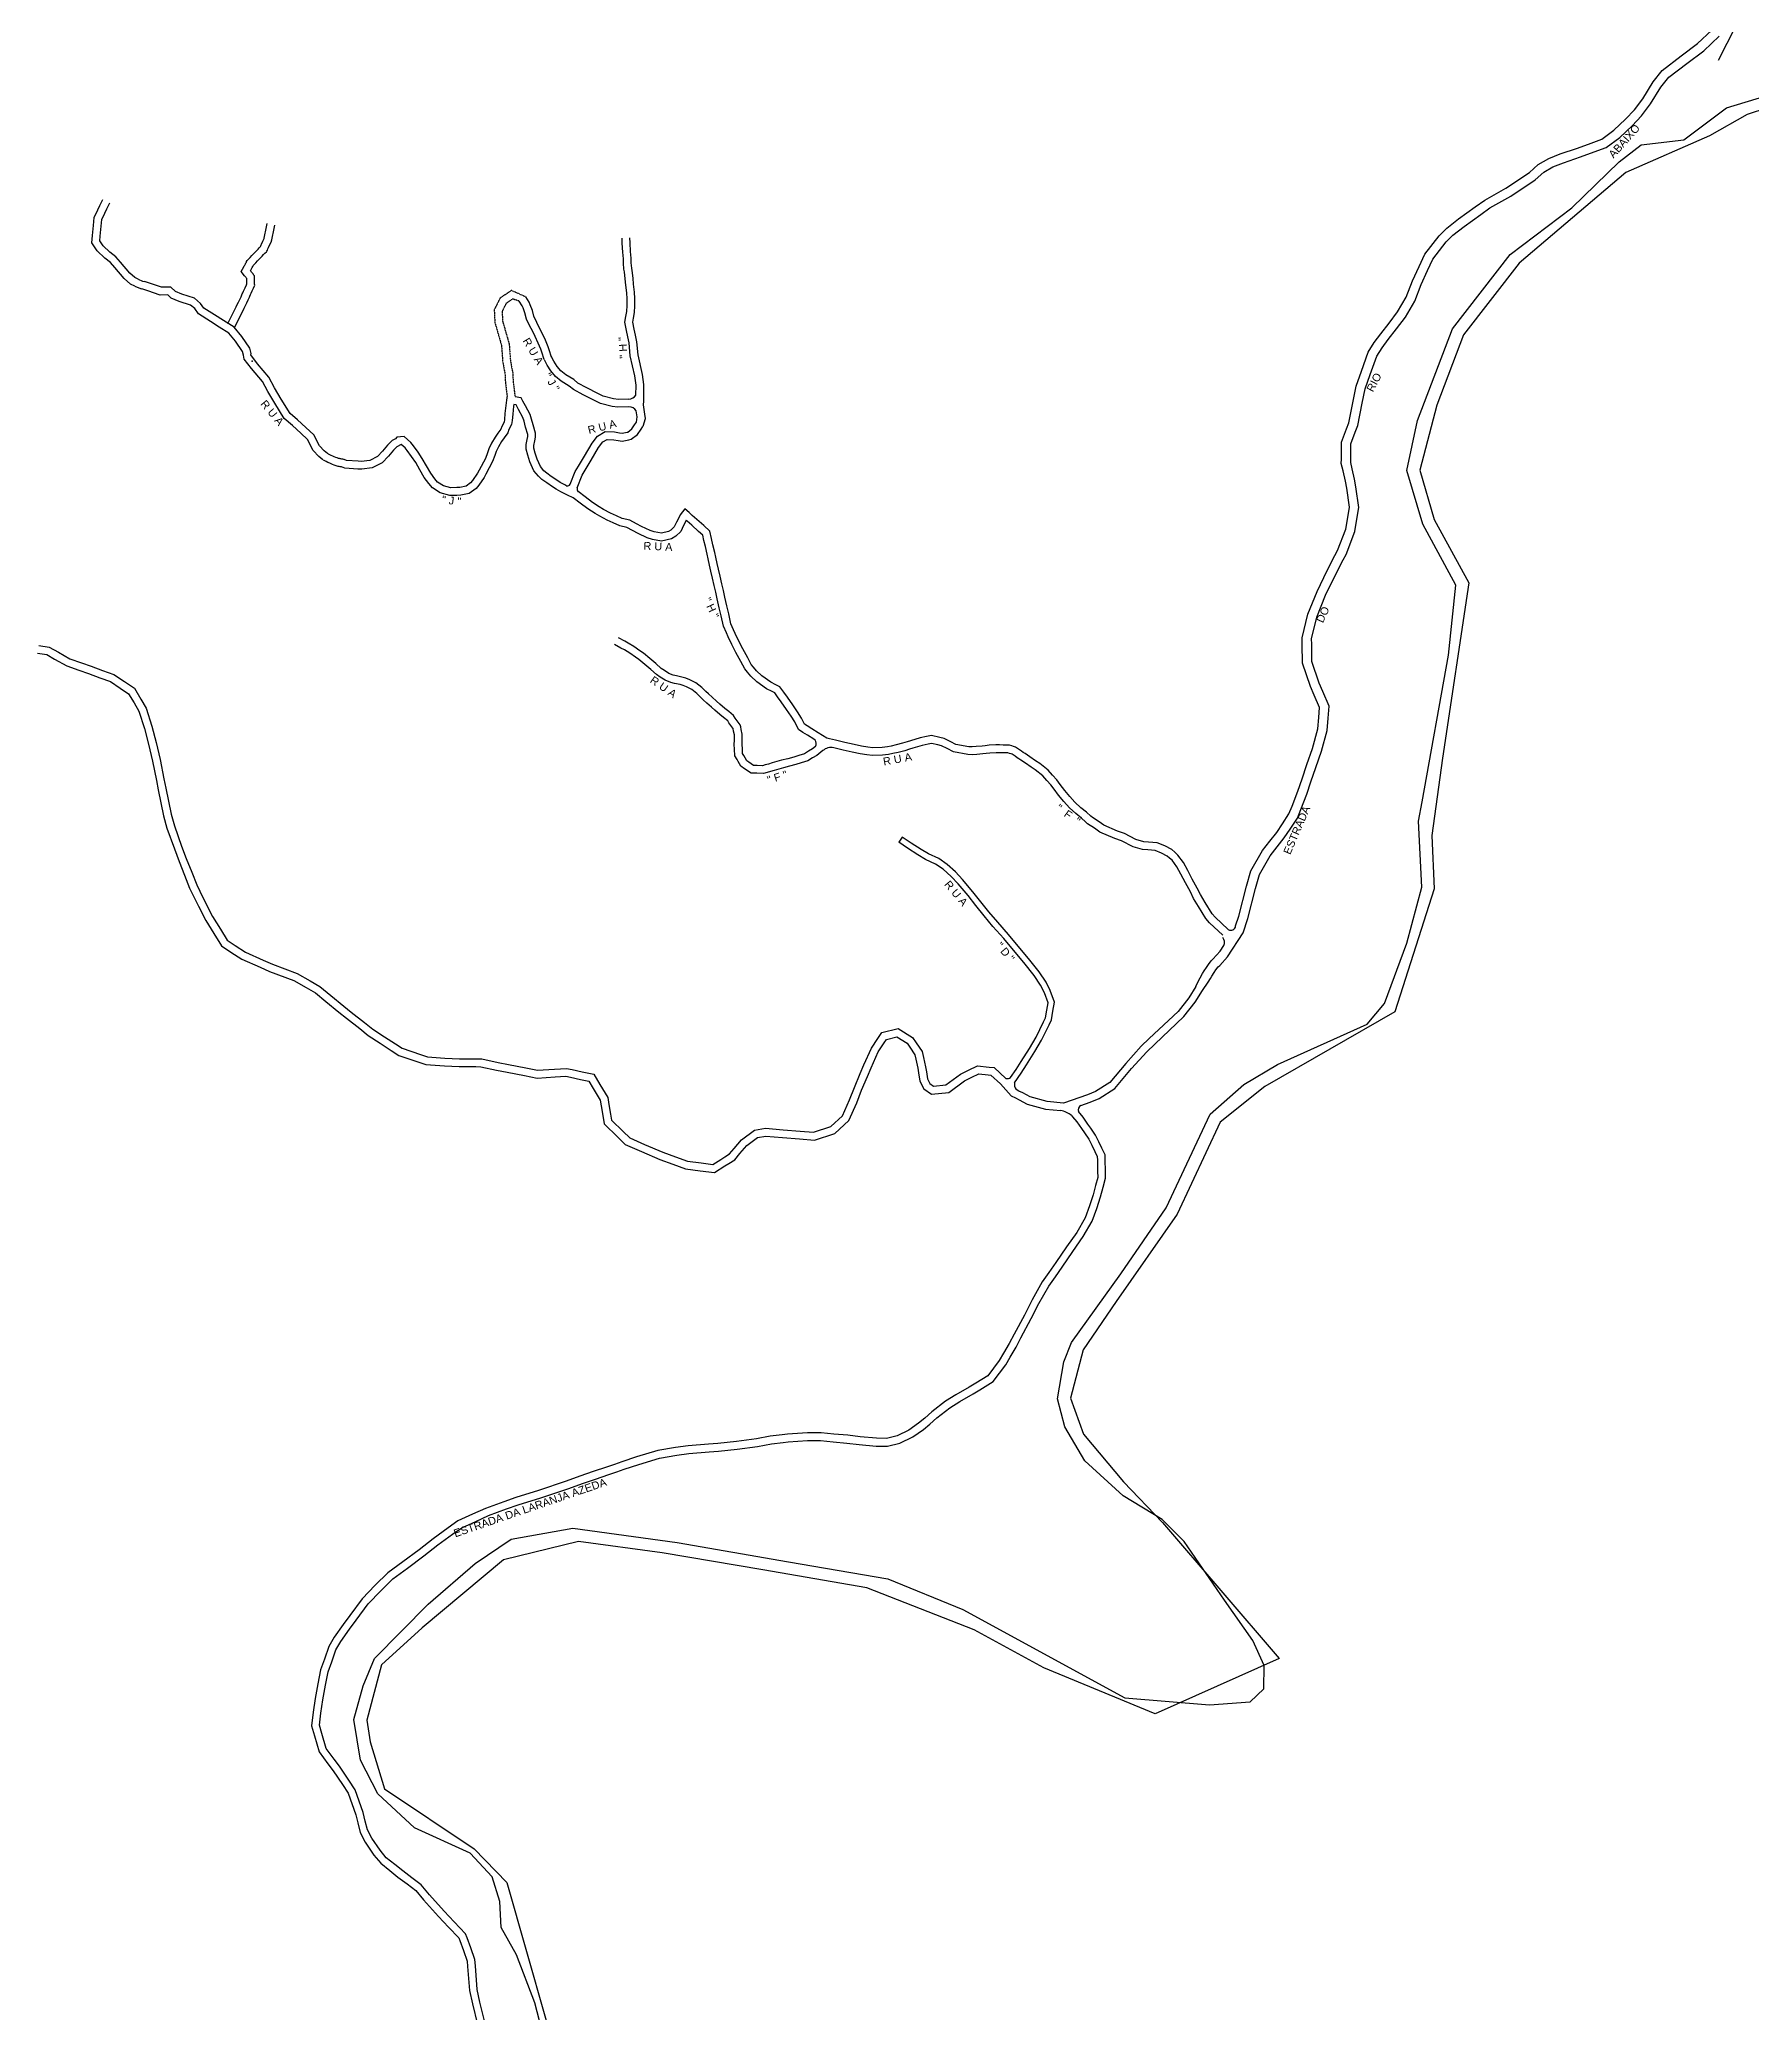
# Model space of a CAD drawing. Header units: millimetres. Extents: x 583 to 26013, y 350 to 21391.
# Drawn here: x 10056 to 12255, y 3850 to 6384 of the extents above; entities that cross this region are included whole.
import ezdxf

# ---------------------------------------------------------------- set-up
doc = ezdxf.new("R2010")
doc.units = ezdxf.units.MM
doc.linetypes.add('HIDDEN', pattern=[0.375, 0.25, -0.125])
for name, color, linetype in [('1141-_REAS_POLIGONAIS', 170, 'Continuous'), ('divisa municipio', 40, 'Continuous'), ('RIOS', 140, 'Continuous')]:
    doc.layers.add(name, color=color, linetype=linetype)
doc.styles.add('EU', font='arial.ttf', dxfattribs={"height": 10})

msp = doc.modelspace()

# ---------------------------------------------------------------- linework, layer by layer
at = {"color": 0, "linetype": 'Continuous'}
msp.add_line((11163.78654, 5359.66924, -656.51598), (11159.25124, 5353.07901, -656.51598), dxfattribs=at)
for points in [[(11595.89091, 5258.03806), (11605.83977, 5296.72412), (11611.43436, 5316.36396), (11626.24585, 5342.44929), (11635.78033, 5354.41327), (11644.66781, 5365.56539), (11651.99269, 5376.6182), (11660.42631, 5389.34403), (11664.3072, 5399.26608), (11671.94093, 5418.78278), (11677.23987, 5434.44271), (11683.53209, 5452.98474), (11690.50911, 5473.41279), (11697.67665, 5498.55217), (11698.77059, 5513.24869), (11699.7118, 5525.89336), (11692.71162, 5541.97361), (11687.92782, 5552.9626), (11677.77192, 5583.17992), (11677.55277, 5607.25766), (11677.47634, 5615.65456), (11684.62369, 5645.87206), (11696.46292, 5674.94483), (11709.3152, 5701.95615), (11719.4549, 5721.16385), (11722.81266, 5727.52449), (11733.4707, 5755.10989), (11737.09114, 5777.54608), (11738.0061, 5783.21619), (11734.57557, 5807.60856), (11732.85039, 5816.64075), (11729.81137, 5829.9854), (11727.62482, 5839.58682), (11727.69192, 5844.77604), (11727.87685, 5859.0774), (11727.97742, 5866.855), (11734.3191, 5883.7713), (11737.20374, 5891.46603), (11742.77359, 5919.39612), (11746.60596, 5938.61355), (11753.51234, 5957.88495), (11762.31305, 5982.44221), (11770.01287, 5994.85284), (11778.32001, 6005.99222), (11789.16742, 6019.66901), (11799.92905, 6034.0412), (11811.04647, 6053.09186), (11818.96166, 6073.80612), (11827.62288, 6092.4189), (11834.95267, 6108.17046), (11853.1757, 6131.78823), (11863.07133, 6141.74954), (11878.25639, 6153.57414), (11899.72585, 6168.89538), (11911.90578, 6177.76468), (11939.13939, 6193.06389), (11969.19795, 6213.24188), (11980.65071, 6223.3679), (11993.96066, 6231.02513), (12008.81893, 6236.87991), (12030.97782, 6244.54252), (12048.38321, 6250.7527), (12062.0739, 6255.94181), (12077.80295, 6267.46019), (12092.50555, 6281.4754), (12104.18355, 6293.70594), (12114.80456, 6307.87665), (12128.24462, 6329.69993), (12139.92273, 6343.96876), (12164.18697, 6362.83053), (12185.26918, 6378.60874), (12203.47487, 6395.97213)], [(11607.51275, 5255.04928), (11617.42307, 5293.58545), (11622.58067, 5311.69125), (11636.21654, 5335.70613), (11645.16478, 5346.9345), (11654.38006, 5358.49794), (11661.9955, 5369.98918), (11671.13584, 5383.78141), (11675.48275, 5394.8949), (11683.21825, 5414.67182), (11688.60676, 5430.59643), (11694.89183, 5449.11737), (11701.96469, 5469.82605), (11709.55262, 5496.43989), (11710.73748, 5512.35793), (11711.89898, 5527.96209), (11703.71427, 5546.76337), (11699.1374, 5557.27701), (11689.75407, 5585.19566), (11689.55228, 5607.36688), (11689.48909, 5614.30858), (11696.08772, 5642.20624), (11707.44683, 5670.09999), (11720.04385, 5696.57485), (11730.06699, 5715.56175), (11733.7529, 5722.544), (11745.11724, 5751.95745), (11748.93789, 5775.63442), (11750.14149, 5783.09323), (11746.41767, 5809.57103), (11744.59769, 5819.09947), (11741.5118, 5832.64997), (11739.64227, 5840.85929), (11739.69092, 5844.62088), (11739.87584, 5858.92224), (11739.94932, 5864.60467), (11745.55547, 5879.55894), (11748.7817, 5888.16486), (11754.54187, 5917.04927), (11758.2011, 5935.39854), (11764.80883, 5953.83657), (11773.18046, 5977.19656), (11779.93924, 5988.09042), (11787.83285, 5998.67527), (11798.67301, 6012.34291), (11809.94677, 6027.39907), (11821.90557, 6047.89149), (11830.02004, 6069.12728), (11838.50261, 6087.35615), (11845.26905, 6101.89709), (11862.21792, 6123.86349), (11871.0465, 6132.75067), (11885.4312, 6143.95202), (11906.74326, 6159.16094), (11918.39882, 6167.6484), (11945.43211, 6182.83508), (11976.54872, 6203.72333), (11987.6885, 6213.57261), (11999.18034, 6220.18389), (12012.98133, 6225.62205), (12034.95508, 6233.22064), (12052.52642, 6239.49003), (12067.84981, 6245.29798), (12085.52003, 6258.23788), (12100.98968, 6272.98427), (12113.35672, 6285.93645), (12124.7352, 6301.11779), (12138.04049, 6322.72224), (12148.35373, 6335.3234), (12171.46507, 6353.28898), (12193.03287, 6369.43061), (12212.77297, 6388.25742)], [(10177.93359, 6067.05947), (10172.50123, 6069.75275), (10164.30329, 6076.87549), (10152.15796, 6091.26714), (10146.66404, 6097.50403), (10139.46381, 6103.27097), (10129.55393, 6112.38569), (10122.84407, 6122.8542), (10123.67046, 6132.36739), (10124.7765, 6145.09974), (10125.65967, 6155.26657), (10130.51477, 6165.21043), (10133.17212, 6170.65303), (10136.96687, 6178.42514)], [(10182.27662, 6076.0645), (10178.09196, 6078.1425), (10171.44633, 6083.91652), (10159.73189, 6097.79759), (10153.5936, 6104.76598), (10145.98193, 6110.86247), (10137.27523, 6118.87055), (10133.10136, 6125.3825), (10133.63294, 6131.50197), (10134.73898, 6144.23432), (10135.4613, 6152.54938), (10139.50088, 6160.82295), (10142.15823, 6166.26555), (10145.95297, 6174.03767)], [(10821.64928, 5927.25751), (10821.727, 5940.03543), (10820.01636, 5951.92778), (10814.37895, 5977.45017), (10812.92738, 5994.17181), (10811.43407, 6001.86823), (10809.45753, 6009.98945), (10807.42143, 6021.06455), (10808.66606, 6028.01047), (10809.83502, 6034.53414), (10810.1645, 6042.13241), (10810.38288, 6051.07402), (10809.78883, 6058.60582), (10808.56035, 6068.59666), (10807.98908, 6076.35194), (10806.799, 6085.63716), (10806.25927, 6088.99615), (10805.66441, 6096.87017), (10805.65312, 6102.43882), (10804.88209, 6110.93167), (10804.06874, 6122.28211), (10803.82676, 6128.96824)], [(10830.77564, 5887.36968), (10833.943, 5897.20385), (10833.09745, 5902.69083), (10832.19206, 5908.63871), (10831.26526, 5914.85556), (10831.60228, 5919.49987), (10831.73135, 5940.72071), (10829.8614, 5953.72056), (10824.28485, 5978.96747), (10822.84445, 5995.56043), (10821.20613, 6004.00418), (10819.24122, 6012.07759), (10817.58481, 6021.08746), (10818.50928, 6026.24669), (10819.79657, 6033.43069), (10820.15921, 6041.79369), (10820.3925, 6051.34581), (10819.74071, 6059.60965), (10818.5154, 6069.57476), (10817.94224, 6077.35563), (10816.69762, 6087.06641), (10816.19923, 6090.16811), (10815.66365, 6097.2575), (10815.6522, 6102.90193), (10814.84972, 6111.74119), (10814.0558, 6122.82049), (10813.82022, 6129.32992)], [(10177.93359, 6067.05947), (10185.1222, 6063.95797), (10187.17557, 6063.79816)], [(10182.27662, 6076.0645), (10187.86684, 6073.66267), (10190.43891, 6073.25071)], [(10317.7707, 5978.31208), (10316.50203, 5983.31721), (10307.41671, 5996.35611), (10298.93507, 6006.74889), (10286.50098, 6014.57216), (10275.0002, 6021.8082), (10259.59053, 6031.50364), (10254.90342, 6038.24941), (10249.66178, 6042.93691), (10234.96004, 6047.37224), (10224.71916, 6051.67197), (10220.41818, 6055.78759), (10210.39806, 6055.78098), (10194.75252, 6061.18234), (10187.17557, 6063.79816)], [(10327.46415, 5980.76911), (10325.74797, 5987.53975), (10315.40428, 6002.38463), (10305.64685, 6014.34065), (10291.82638, 6023.0362), (10280.3256, 6030.27225), (10266.64029, 6038.88276), (10262.44526, 6044.92031), (10254.6741, 6051.86993), (10238.34904, 6056.79499), (10230.29617, 6060.17607), (10224.42914, 6065.79024), (10212.07245, 6065.78208), (10198.01585, 6070.63489), (10190.43891, 6073.25071)], [(10703.72794, 5972.85741), (10700.60602, 5982.30569), (10699.55872, 5986.13041), (10696.26255, 5993.85861), (10692.24806, 6002.32199), (10688.56493, 6009.78202), (10685.52452, 6015.94026), (10681.22174, 6024.92617), (10679.05954, 6033.07159), (10676.72623, 6039.43725), (10675.66374, 6041.74309), (10671.77087, 6047.96457)], [(10713.22303, 5975.9948), (10710.18247, 5985.19684), (10709.02396, 5989.4277), (10705.38285, 5997.96466), (10701.24951, 6006.67859), (10697.53163, 6014.20901), (10694.51785, 6020.3133), (10690.64628, 6028.39868), (10688.60687, 6036.08154), (10685.97685, 6043.25666), (10684.47915, 6046.507), (10680.24813, 6053.26891)], [(10425.57548, 5852.29105), (10421.0893, 5855.65235), (10415.1467, 5861.99447), (10407.98036, 5876.17831), (10397.82619, 5885.51374), (10386.98402, 5895.48169), (10377.5681, 5903.56779), (10366.17533, 5921.95282), (10357.50775, 5936.69276), (10350.15029, 5950.3641), (10335.6631, 5967.52395), (10326.89302, 5979.06903), (10327.46415, 5980.76911)], [(10419.57929, 5844.28819), (10414.39154, 5848.17515), (10406.86836, 5856.20411), (10399.87444, 5870.04668), (10391.05814, 5878.15212), (10380.34058, 5888.00551), (10369.88138, 5896.98754), (10357.614, 5916.78397), (10348.79168, 5931.78706), (10341.83778, 5944.70851), (10327.8559, 5961.26984), (10318.50432, 5973.58043), (10317.7707, 5978.31208)], [(10812.5622, 5912.1411), (10798.54715, 5911.64555), (10790.96676, 5912.67402), (10776.1285, 5916.45084), (10768.37286, 5920.33992), (10753.90478, 5927.68515), (10741.57517, 5934.27683), (10735.98186, 5938.89436), (10725.65281, 5944.97786), (10718.20868, 5951.2221), (10712.28886, 5958.2378), (10707.64279, 5965.84925), (10703.98811, 5972.49799)], [(10812.20883, 5922.13485), (10799.04629, 5921.66945), (10792.87856, 5922.50625), (10779.64378, 5925.87494), (10772.87758, 5929.26786), (10758.5261, 5936.55389), (10747.17101, 5942.62457), (10741.73827, 5947.10955), (10731.4432, 5953.17303), (10725.2956, 5958.32973), (10720.42541, 5964.10149), (10716.29668, 5970.86541), (10712.75145, 5977.31503)], [(10656.02778, 5926.7434), (10655.33079, 5920.92816), (10654.50923, 5914.07358), (10653.3913, 5903.7213), (10652.60912, 5895.78992), (10652.27118, 5892.36325), (10649.2899, 5887.06009), (10647.9677, 5883.27315), (10644.43217, 5878.38475), (10640.68331, 5873.20139), (10636.05295, 5865.607), (10632.72885, 5858.36154), (10630.98984, 5852.91393), (10628.45278, 5845.92185), (10620.175, 5830.66152), (10618.06219, 5826.80215), (10611.7705, 5817.56784), (10609.30225, 5814.37805), (10603.44758, 5810.166), (10595.47087, 5808.61797), (10591.49688, 5808.46965), (10583.94016, 5808.30806), (10574.37084, 5810.89061), (10566.93368, 5815.61654), (10563.52858, 5819.89877), (10558.17252, 5826.81187), (10552.77353, 5836.39579), (10547.26801, 5845.91665), (10541.71536, 5854.0295), (10535.8211, 5862.02149), (10532.665, 5866.18812), (10523.8459, 5874.13018), (10514.35965, 5873.0318), (10512.73223, 5871.16043), (10508.41795, 5868.77794), (10502.49268, 5863.0156)], [(11051.72744, 5484.07016), (11050.1242, 5485.19716), (11042.04975, 5490.33085), (11036.17702, 5494.06471), (11030.59618, 5497.61298), (11025.53609, 5507.61955), (11020.9809, 5514.99504), (11014.92988, 5523.52382), (11007.96884, 5533.33524), (11003.35939, 5539.83216), (10999.83459, 5544.80029), (10996.75219, 5546.38584), (10989.46777, 5550.13285), (10977.03304, 5559.11188), (10969.07109, 5566.36425), (10964.84591, 5571.32997), (10961.30505, 5575.49143), (10956.30244, 5584.98451), (10950.10771, 5596.73978), (10944.73683, 5606.9317), (10940.04313, 5616.73025), (10937.81904, 5621.7258), (10934.09373, 5630.28824), (10930.99169, 5643.93944), (10928.65367, 5654.22839), (10926.09756, 5665.4771), (10924.13532, 5674.11234), (10922.1963, 5682.64541), (10919.99276, 5692.34256), (10917.9609, 5701.28416), (10916.2352, 5708.87847), (10914.44465, 5716.75818), (10913.08075, 5722.76031), (10910.79837, 5732.80441), (10909.00306, 5740.70507), (10907.51411, 5747.25751), (10901.98015, 5752.22888), (10893.22667, 5760.09248), (10887.35053, 5765.37125), (10886.12742, 5766.47002), (10885.18806, 5764.55694), (10882.86683, 5759.82958), (10879.08658, 5752.13085), (10872.68823, 5745.86397), (10867.2324, 5742.51803), (10854.64886, 5739.55265), (10842.76023, 5741.7909), (10836.15004, 5743.88156), (10824.4366, 5749.44051), (10817.35192, 5753.32274), (10810.05445, 5757.32157), (10800.97811, 5759.44888), (10792.46165, 5763.18293), (10784.76048, 5766.55951), (10775.1649, 5771.62836), (10769.2559, 5775.05637), (10759.87361, 5781.2354), (10750.1794, 5788.57244), (10741.113, 5795.43432), (10733.84539, 5798.60612), (10725.34551, 5803.1319), (10719.37636, 5806.52807), (10714.56428, 5809.56384), (10707.08745, 5814.55533), (10700.67824, 5819.03887), (10696.31081, 5823.08637), (10690.34313, 5829.99251), (10685.22628, 5841.52384), (10682.77725, 5849.95345), (10680.49288, 5857.81627), (10680.43687, 5863.68216), (10682.11641, 5870.36735), (10682.71342, 5874.03014), (10682.60751, 5876.82289), (10679.99353, 5886.14031), (10677.87822, 5893.68026), (10676.56988, 5898.34379), (10670.98213, 5908.61481), (10667.6558, 5914.72906), (10667.21874, 5914.81824), (10664.7309, 5915.32589), (10664.44514, 5912.9417), (10663.33848, 5902.69374), (10662.56084, 5894.8085), (10662.01688, 5889.29272), (10658.43979, 5882.92972), (10656.92703, 5878.597), (10652.53501, 5872.52438), (10649.01668, 5867.65975), (10644.89701, 5860.90296), (10642.07082, 5854.74278), (10640.4568, 5849.68674), (10637.59861, 5841.80961), (10628.95587, 5825.87646), (10626.6002, 5821.57348), (10619.86433, 5811.68725), (10616.32177, 5807.10911), (10607.50658, 5800.76715), (10596.61674, 5798.65377), (10591.79028, 5798.47363), (10582.71966, 5798.27967), (10570.29388, 5801.63312), (10560.15232, 5808.07757), (10555.66221, 5813.7243), (10549.81917, 5821.26594), (10544.08852, 5831.43861), (10538.80127, 5840.582), (10533.56274, 5848.2359), (10527.81114, 5856.03445), (10525.26722, 5859.39289), (10520.26559, 5863.89711), (10514.42735, 5860.67303), (10509.46449, 5855.84665)], [(10732.9877, 5810.39199), (10730.16895, 5811.89284), (10724.51942, 5815.10717), (10720.00916, 5817.95252), (10712.73035, 5822.81181), (10706.97244, 5826.83974), (10703.51477, 5830.04412), (10698.88103, 5835.40656), (10694.64077, 5844.9624), (10692.38018, 5852.74336), (10690.4793, 5859.28622), (10690.44869, 5862.49226), (10691.9181, 5868.34107), (10692.74416, 5873.40911), (10692.55548, 5878.38453), (10689.6218, 5888.8415), (10687.50649, 5896.38145), (10685.89334, 5902.13145), (10679.76634, 5913.39369), (10676.43327, 5919.52031), (10674.21567, 5923.59657), (10671.13577, 5924.22503), (10669.21807, 5924.61634), (10666.35215, 5925.20114), (10666.35215, 5925.20114)], [(10822.24923, 5892.47055), (10823.32657, 5899.25436), (10822.09198, 5907.23299)], [(10737.18457, 5812.72044), (10743.67012, 5829.13602), (10748.05634, 5836.12083), (10755.60727, 5848.77055), (10765.20022, 5865.40414), (10772.10515, 5874.7082), (10782.12052, 5880.5593), (10794.31004, 5879.93001), (10800.44966, 5878.81178), (10803.83655, 5878.19491), (10810.20213, 5879.58983), (10811.12972, 5879.79309), (10816.36096, 5883.781), (10819.87699, 5888.96975), (10822.24923, 5892.47055)], [(10746.18002, 5808.274), (10752.63069, 5824.6013), (10756.58504, 5830.89838), (10764.23234, 5843.70955), (10773.57443, 5859.90816), (10778.91606, 5867.10576), (10784.58679, 5870.41866), (10793.15154, 5869.9765), (10798.65781, 5868.97362), (10804.01791, 5867.99737), (10812.34267, 5869.82161), (10815.43217, 5870.49862), (10823.72283, 5876.8188), (10828.15538, 5883.36008), (10830.52762, 5886.86088)], [(10510.08317, 5856.52138), (10503.64133, 5848.6338), (10495.66317, 5840.2252), (10483.0028, 5833.62559), (10469.3845, 5832.1647), (10464.41997, 5832.2183), (10447.56786, 5833.41172), (10443.39222, 5835.04026)], [(10502.33801, 5862.84692), (10496.13123, 5855.24717), (10489.55898, 5848.32032), (10480.05661, 5843.36692), (10468.90351, 5842.17048), (10464.82752, 5842.21448), (10449.78779, 5843.27955), (10447.02576, 5844.35677)], [(10444.46166, 5834.70481), (10443.06592, 5834.99781), (10441.72051, 5835.28024), (10440.45382, 5835.54614), (10440.12592, 5835.61498), (10439.11702, 5835.57499), (10436.59613, 5836.34728), (10434.22699, 5837.10538), (10432.02685, 5838.04763), (10430.01348, 5838.90988), (10428.34123, 5839.66075), (10425.88145, 5840.81775), (10423.96228, 5841.77219), (10422.04694, 5842.81991), (10421.37767, 5843.19722), (10420.44745, 5843.72165)], [(10446.5161, 5844.4915), (10445.12035, 5844.7845), (10443.77495, 5845.06693), (10442.50825, 5845.33283), (10441.60489, 5845.52247), (10440.96784, 5845.6562), (10440.52588, 5845.63868), (10440.42022, 5845.63449), (10439.58468, 5845.89047), (10437.72711, 5846.48487), (10435.96366, 5847.2401), (10434.03027, 5848.0681), (10432.51782, 5848.74721), (10430.23659, 5849.82023), (10428.59004, 5850.63909), (10426.90218, 5851.56238), (10426.28866, 5851.90826), (10425.35845, 5852.43268)], [(11070.17425, 5485.69808), (11066.75685, 5486.47224), (11055.48954, 5493.63594), (11047.41509, 5498.76964), (11041.54236, 5502.5035), (11038.28019, 5504.57756), (11034.2679, 5512.51207), (11029.32136, 5520.52122), (11023.0857, 5529.31024), (11016.12466, 5539.12166), (11011.51521, 5545.61857), (11006.57854, 5552.5767), (11001.32639, 5555.27835), (10994.71154, 5558.68094), (10983.3474, 5566.8869), (10976.27515, 5573.32887), (10972.46203, 5577.8103), (10969.63692, 5581.13057), (10965.14922, 5589.64654), (10958.95449, 5601.4018), (10953.67283, 5611.42442), (10949.12198, 5620.92475), (10946.97182, 5625.75426), (10943.63742, 5633.4182), (10940.74309, 5646.15531), (10938.40507, 5656.44426), (10935.84896, 5667.69297), (10933.88672, 5676.32821), (10931.9477, 5684.86128), (10929.74416, 5694.55843), (10927.71231, 5703.50003), (10925.98661, 5711.09434), (10924.19606, 5718.97405), (10922.83216, 5724.97618), (10920.54978, 5735.02028), (10918.75446, 5742.92094), (10916.56125, 5752.57262), (10908.66297, 5759.66796), (10899.90949, 5767.53156), (10894.03335, 5772.81033), (10890.06239, 5776.37761), (10884.49181, 5781.38187), (10878.34821, 5773.31546), (10876.21178, 5768.96448), (10873.89055, 5764.23713), (10870.86539, 5758.07619), (10866.49767, 5753.79821), (10863.37443, 5751.8828), (10854.41713, 5749.77196), (10845.20191, 5751.50689), (10839.81869, 5753.20949), (10828.98696, 5758.35), (10822.15746, 5762.09239), (10813.6641, 5766.74653), (10804.15334, 5768.97567), (10796.47714, 5772.3413), (10789.1094, 5775.57169), (10780.01125, 5780.37778), (10774.51924, 5783.56388), (10765.64733, 5789.40678), (10756.21429, 5796.54615), (10747.23194, 5803.34442), (10747.23194, 5803.34442)], [(10054.65559, 5605.73097), (10068.16114, 5603.4754), (10079.85465, 5596.92982), (10094.70953, 5588.61462), (10109.39531, 5583.38817), (10121.84524, 5578.95742), (10136.61087, 5573.64083), (10151.23475, 5568.37528), (10164.62783, 5559.38514), (10177.42307, 5550.7963), (10185.58871, 5536.95879), (10192.4777, 5525.28471), (10200.02982, 5502.09989), (10205.46836, 5481.16956), (10210.3558, 5459.26415), (10215.45039, 5434.33888), (10217.87335, 5422.48453), (10224.68796, 5389.156), (10228.75953, 5374.16691), (10238.15839, 5348.01398), (10244.15752, 5332.04455), (10251.07576, 5314.40166), (10257.45984, 5298.28097), (10261.50762, 5289.99205), (10268.665, 5275.33539), (10277.86789, 5257.43879), (10287.88617, 5241.2052), (10296.56921, 5227.13522), (10306.90418, 5220.38981), (10320.19835, 5211.71299), (10342.84665, 5201.68483), (10354.77439, 5196.40349), (10386.4974, 5184.37519), (10403.13091, 5175.00462), (10415.62842, 5167.96408), (10429.63799, 5156.38682), (10446.49979, 5142.45252), (10456.01406, 5134.96308), (10473.09108, 5121.5204), (10483.72237, 5113.15167), (10498.66474, 5103.32121), (10512.65625, 5094.11632), (10521.35775, 5088.39168), (10544.84945, 5080.4434), (10553.88061, 5077.38776), (10576.27467, 5075.88082), (10594.95543, 5075.03111), (10616.16, 5074.79954), (10623.50165, 5074.71936), (10644.61956, 5070.25134), (10658.05439, 5067.40887), (10680.34431, 5063.08799), (10695.36876, 5060.17552), (10717.1424, 5061.58868), (10732.32333, 5062.57395), (10739.79998, 5060.97534), (10752.62426, 5058.23335), (10767.69436, 5055.01117), (10775.38361, 5042.03444), (10785.37303, 5025.17583), (10786.88458, 5016.03079), (10788.93432, 5003.62964), (10790.16756, 4996.16837), (10805.29863, 4981.41488), (10813.60062, 4973.32006), (10832.77091, 4964.87474), (10856.07023, 4955.00037), (10872.53108, 4948.99058), (10887.85731, 4943.39505), (10905.32967, 4941.14433), (10920.34352, 4939.21031), (10930.55153, 4945.7321), (10935.66237, 4948.99736), (10941.90808, 4952.98767), (10947.68125, 4959.72481), (10957.24767, 4970.88857), (10973.85005, 4983.37415), (10988.166, 4985.65881), (11010.772, 4983.79803), (11032.59122, 4981.96386), (11049.82472, 4980.51518), (11071.86457, 4987.86123), (11086.88374, 5001.63932), (11096.06992, 5022.07824), (11102.25868, 5038.21325), (11109.66007, 5056.10232), (11114.51744, 5067.20543), (11124.16888, 5088.61593), (11132.26382, 5100.93248), (11137.26218, 5108.53755), (11158.37822, 5113.68111), (11177.01401, 5102.34868), (11181.64496, 5095.45841), (11189.21874, 5084.18957), (11190.98042, 5076.50893), (11193.69013, 5064.69504), (11194.62807, 5058.15022), (11195.90659, 5049.22889), (11199.17876, 5043.14186), (11203.88105, 5039.65805), (11219.85578, 5041.42151), (11238.39648, 5055.17778), (11248.7444, 5060.18668), (11260.28082, 5065.77087), (11275.16707, 5064.33539), (11281.7842, 5063.6973), (11296.86638, 5049.71739), (11296.86638, 5049.71739)], [(11061.74904, 5470.672), (11054.08499, 5464.52472), (11048.50989, 5461.19694), (11042.41778, 5457.56056), (11033.81167, 5454.80897), (11027.07244, 5452.65428), (11019.03869, 5450.60616), (11011.2348, 5448.55411), (10999.36, 5445.16752), (10994.41646, 5443.78163), (10990.2029, 5442.60039), (10985.45116, 5441.26827), (10976.94454, 5441.58912), (10973.63757, 5441.71384), (10969.51688, 5441.86926), (10961.23531, 5447.43308), (10956.57226, 5450.56587), (10953.14152, 5456.60824), (10951.62879, 5459.27252), (10948.86297, 5464.14381), (10948.34757, 5472.41781), (10947.96909, 5478.49387), (10948.0728, 5484.22832), (10948.16007, 5489.05395), (10948.19096, 5490.76217), (10947.13523, 5495.6702), (10946.39131, 5499.12866), (10946.28062, 5499.64324), (10941.14685, 5506.49312), (10939.48344, 5508.71258), (10934.30293, 5513.07097), (10929.53461, 5517.08259), (10922.8709, 5522.82851), (10918.59252, 5526.51763), (10912.81167, 5531.79582), (10908.15381, 5536.04866), (10904.69615, 5539.26369), (10899.64896, 5544.07861), (10893.31919, 5549.24161), (10886.58812, 5552.43227), (10882.40169, 5554.41672), (10878.24119, 5555.3801), (10871.30357, 5556.98653), (10866.47748, 5558.10403), (10859.12272, 5560.97806), (10852.75219, 5565.17668), (10847.893, 5568.37922), (10840.6475, 5574.84877), (10833.07761, 5581.42344), (10825.37098, 5587.77116), (10820.99869, 5590.77411), (10813.71979, 5595.77335), (10806.78655, 5599.89758), (10802.27836, 5602.42403), (10794.24725, 5606.92478)], [(11052.32139, 5475.92948), (11048.36672, 5472.75747), (11043.38452, 5469.78359), (11038.27853, 5466.73582), (11030.7663, 5464.33398), (11024.3121, 5462.27041), (11016.53193, 5460.28694), (11008.5917, 5458.19905), (10996.63902, 5454.79024), (10991.7171, 5453.41041), (10987.50354, 5452.22917), (10984.26139, 5451.32026), (10977.32144, 5451.58201), (10974.01447, 5451.70674), (10972.73415, 5451.75503), (10966.81196, 5455.73375), (10964.10487, 5457.55245), (10961.83758, 5461.54569), (10960.32485, 5464.20998), (10958.69996, 5467.07181), (10958.32823, 5473.03952), (10957.97472, 5478.71467), (10958.07116, 5484.0475), (10958.15843, 5488.87313), (10958.21021, 5491.73604), (10956.91162, 5497.77312), (10956.16769, 5501.23158), (10955.59636, 5503.88768), (10949.1489, 5512.4904), (10946.79818, 5515.62692), (10940.74071, 5520.7231), (10936.01887, 5524.69561), (10929.40117, 5530.40185), (10925.23035, 5533.99823), (10919.55438, 5539.18066), (10914.93003, 5543.4029), (10911.55247, 5546.54346), (10906.27059, 5551.58226), (10898.69932, 5557.75791), (10890.87146, 5561.46848), (10885.7094, 5563.91539), (10880.49704, 5565.12234), (10873.55941, 5566.72877), (10869.44079, 5567.68245), (10863.74494, 5569.90823), (10858.25519, 5573.52635), (10854.00728, 5576.32601), (10847.25665, 5582.35369), (10839.53624, 5589.05909), (10831.392, 5595.76726), (10826.66013, 5599.01717), (10819.11242, 5604.20103), (10811.78796, 5608.55799), (10807.16714, 5611.14755), (10799.13603, 5615.6483)], [(10053.0083, 5595.86759), (10064.79623, 5593.89888), (10074.9702, 5588.20387), (10090.56154, 5579.47643), (10106.04245, 5573.967), (10118.47493, 5569.54246), (10133.22313, 5564.23215), (10146.68599, 5559.38465), (10159.0545, 5551.08225), (10169.96465, 5543.75878), (10176.97643, 5531.8766), (10183.30869, 5521.14595), (10190.42754, 5499.29127), (10195.74613, 5478.8226), (10200.57628, 5457.17391), (10205.65295, 5432.33633), (10208.07591, 5420.48199), (10214.95433, 5386.84137), (10219.21383, 5371.16043), (10228.77192, 5344.56444), (10234.8215, 5328.46072), (10241.77208, 5310.73536), (10248.30457, 5294.23992), (10252.52182, 5285.60396), (10259.72459, 5270.85433), (10269.15314, 5252.51891), (10279.37623, 5235.95344), (10289.23262, 5219.98218), (10301.43853, 5212.01564), (10315.41008, 5202.89671), (10338.79799, 5192.54106), (10350.97457, 5187.14955), (10382.24652, 5175.29228), (10398.22264, 5166.29205), (10409.9445, 5159.68847), (10423.26782, 5148.67832), (10440.22116, 5134.66838), (10449.82873, 5127.10549), (10466.90575, 5113.66281), (10477.87107, 5105.03114), (10493.16859, 5094.96703), (10507.1601, 5085.76214), (10516.93533, 5079.3311), (10541.64449, 5070.9709), (10551.90954, 5067.49778), (10575.71171, 5065.89608), (10594.67355, 5065.0336), (10616.0508, 5064.80014), (10622.40138, 5064.73078), (10642.54963, 5060.46792), (10656.06775, 5057.60782), (10678.44125, 5053.27075), (10694.73064, 5050.11307), (10717.79005, 5051.60967), (10731.58786, 5052.50518), (10737.70911, 5051.19637), (10750.53339, 5048.45438), (10761.32276, 5046.14747), (10766.7805, 5036.93674), (10775.81301, 5021.69307), (10777.01844, 5014.40005), (10779.06818, 5001.99891), (10780.83662, 4991.29967), (10798.31746, 4974.25504), (10807.9142, 4964.89778), (10828.8039, 4955.69499), (10852.40205, 4945.69397), (10869.10155, 4939.59706), (10885.47452, 4933.61936), (10904.05206, 4931.22628), (10922.66739, 4928.82833), (10935.93543, 4937.30514), (10941.04627, 4940.5704), (10948.53877, 4945.35727), (10955.27466, 4953.21788), (10964.13066, 4963.5526), (10977.87687, 4973.89025), (10988.5493, 4975.59344), (11009.94299, 4973.83245), (11031.75356, 4971.99901), (11051.03605, 4970.37809), (11077.05167, 4979.04928), (11095.16088, 4995.66208), (11105.30613, 5018.23488), (11111.5488, 5034.51048), (11118.862, 5052.18637), (11123.65682, 5063.14652), (11132.96021, 5083.7849), (11140.6205, 5095.44013), (11143.45561, 5099.75378), (11156.72105, 5102.98505), (11169.94037, 5094.94637), (11173.34533, 5089.88023), (11179.88592, 5080.14864), (11181.23352, 5074.27332), (11183.85026, 5062.86478), (11184.7292, 5056.73162), (11186.2592, 5046.05547), (11191.42935, 5036.43774), (11201.07968, 5029.28806), (11223.64184, 5031.77871), (11243.59982, 5046.58653), (11253.10131, 5051.18571), (11262.11299, 5055.54781), (11274.20722, 5054.38156), (11277.46292, 5054.06762), (11289.7523, 5042.67639), (11303.59481, 5027.42962), (11308.93793, 5024.66501), (11313.86506, 5022.11564), (11324.14681, 5016.79572), (11347.88833, 5010.33259), (11367.23824, 5008.37937), (11367.23824, 5008.37937)], [(11582.36932, 5240.77662), (11565.65028, 5256.64723), (11561.90078, 5260.9612), (11552.8315, 5275.62101), (11546.54922, 5285.77585), (11542.61706, 5293.82332), (11536.19366, 5305.53285), (11530.3201, 5316.83633), (11524.9033, 5326.94066), (11517.83392, 5336.61613), (11513.69121, 5340.26213), (11509.81283, 5343.67549), (11500.86739, 5348.2164), (11491.08766, 5352.36888), (11479.87775, 5353.12052), (11474.1234, 5353.50636), (11463.85927, 5356.56346), (11449.1875, 5364.19811), (11440.09804, 5367.0948), (11422.47575, 5374.87402), (11416.41215, 5379.22707), (11407.90966, 5384.69816), (11405.83588, 5386.69656), (11400.20352, 5391.58472), (11393.14861, 5397.40118), (11385.50287, 5404.39171), (11378.90719, 5411.75823), (11372.44608, 5419.65576), (11366.72596, 5427.25911), (11362.12387, 5433.13775), (11356.85811, 5438.9387), (11350.94092, 5445.45729), (11340.26562, 5454.10106), (11334.98872, 5457.67243), (11327.52347, 5462.72485), (11321.4474, 5466.83709), (11319.10648, 5468.42141), (11317.02307, 5469.83145), (11314.21526, 5471.73176), (11311.67773, 5473.44914), (11309.2066, 5475.12159), (11306.55384, 5475.98821), (11304.63467, 5476.61519), (11301.61038, 5477.60319), (11300.03155, 5477.81734), (11293.21154, 5477.87116), (11288.73379, 5477.9065), (11283.94757, 5477.94427), (11275.41779, 5477.53313), (11270.21981, 5476.95257), (11266.12662, 5476.49541), (11258.43303, 5475.82975), (11253.59364, 5475.41104), (11249.17216, 5475.71789), (11232.62386, 5478.63486), (11225.89528, 5482.09989), (11217.67481, 5486.33319), (11211.86622, 5487.70222), (11201.40409, 5490.16803), (11194.78914, 5488.7925), (11186.79647, 5487.13048), (11174.13417, 5483.32914), (11169.98918, 5482.02241), (11164.03659, 5480.14582), (11155.97149, 5477.99621), (11149.60162, 5476.60397), (11144.61831, 5475.51478), (11137.70342, 5474.86499), (11126.10757, 5474.43866), (11119.60661, 5475.28184), (11111.53162, 5476.32917), (11101.71427, 5478.55315), (11090.06733, 5481.19159), (11077.84113, 5483.96126), (11070.17425, 5485.69808)], [(11575.48467, 5233.52392), (11558.41753, 5249.72497), (11553.82235, 5255.01195), (11544.32734, 5270.35992), (11537.78305, 5280.93826), (11533.73597, 5289.22092), (11527.37203, 5300.82205), (11521.47625, 5312.16831), (11516.41854, 5321.6028), (11510.40541, 5329.83264), (11507.08451, 5332.75537), (11504.15696, 5335.3319), (11496.64512, 5339.14508), (11488.73374, 5342.50426), (11479.20874, 5343.14293), (11472.33965, 5343.60351), (11460.08995, 5347.252), (11445.33306, 5354.93094), (11436.55044, 5357.72985), (11417.48743, 5366.14506), (11410.78701, 5370.95528), (11401.67542, 5376.81831), (11399.08456, 5379.31499), (11393.74457, 5383.94941), (11386.58976, 5389.84822), (11378.38619, 5397.34879), (11371.30845, 5405.2537), (11364.57736, 5413.48124), (11358.7926, 5421.1705), (11354.47446, 5426.68644), (11349.45374, 5432.21744), (11344.05204, 5438.16814), (11334.30583, 5446.05963), (11329.38379, 5449.39083), (11321.91855, 5454.44326), (11315.84248, 5458.5555), (11313.50156, 5460.13982), (11311.41814, 5461.54986), (11308.61034, 5463.45016), (11306.0728, 5465.16755), (11304.76544, 5466.05236), (11303.44846, 5466.48261), (11301.52929, 5467.10958), (11299.36734, 5467.81586), (11299.31718, 5467.82267), (11293.13262, 5467.87147), (11288.65487, 5467.90681), (11284.149, 5467.94237), (11276.2143, 5467.55991), (11271.3298, 5467.01437), (11267.11276, 5466.54337), (11259.29502, 5465.86697), (11253.67899, 5465.38107), (11247.95466, 5465.77833), (11229.3941, 5469.05), (11221.31698, 5473.20949), (11214.18695, 5476.88125), (11209.57218, 5477.96891), (11201.26866, 5479.92596), (11196.82502, 5479.00193), (11189.25668, 5477.42815), (11177.07531, 5473.77119), (11172.99587, 5472.48512), (11166.82905, 5470.541), (11158.32804, 5468.2752), (11151.73688, 5466.8346), (11146.1594, 5465.61555), (11138.35545, 5464.88221), (11125.64499, 5464.41489), (11118.32038, 5465.3649), (11109.77997, 5466.4726), (11099.5049, 5468.80027), (11087.85796, 5471.43871), (11075.63176, 5474.20838), (11075.63176, 5474.20838)], [(11571.50641, 5194.89914), (11581.38861, 5205.78175), (11601.66145, 5236.70412), (11607.51275, 5255.04928)], [(11591.90292, 5245.58082), (11595.89091, 5258.03806)], [(11562.62263, 5202.96626), (11571.87045, 5213.15027), (11576.75538, 5220.6013)], [(11540.65837, 5167.70377), (11543.10373, 5172.54364), (11546.14891, 5178.92303), (11549.26462, 5184.4624), (11551.40672, 5187.72345), (11554.40683, 5192.2907), (11556.84919, 5196.00886), (11560.4707, 5200.59649), (11562.62263, 5202.96626)], [(11549.20761, 5162.53029), (11556.80512, 5173.39068), (11556.80512, 5173.39068), (11559.52114, 5178.21945), (11561.43642, 5181.1352), (11564.43653, 5185.70244), (11566.59194, 5188.98376), (11569.63294, 5192.83602), (11571.50641, 5194.89914)], [(11540.75242, 5167.86974), (11531.59346, 5153.36623), (11517.89513, 5135.81086), (11481.01822, 5100.96027), (11470.57597, 5090.97145), (11450.7652, 5068.90979), (11430.20308, 5044.33391), (11411.86297, 5032.73023), (11401.75691, 5028.68679), (11370.942, 5018.05632), (11349.71628, 5020.19889), (11327.79864, 5026.1655), (11318.46051, 5030.99719), (11313.53338, 5033.54656), (11309.78878, 5035.48407), (11309.78878, 5035.48407)], [(11393.15394, 5015.14063), (11405.2469, 5019.31243), (11416.43203, 5023.78761), (11436.87007, 5036.71864), (11458.32252, 5062.35865), (11477.76275, 5084.00766), (11487.90879, 5093.71313), (11525.3136, 5129.06261), (11539.7832, 5147.60643), (11549.20761, 5162.53029)]]:
    msp.add_lwpolyline(points, dxfattribs=at)
for points, elevation in [([(10297.67137, 6019.35866), (10306.43212, 6037.1445), (10308.06728, 6040.46416), (10309.50586, 6043.38472), (10311.13831, 6046.69889), (10312.71207, 6049.89389), (10314.41729, 6053.64425), (10316.04791, 6057.23052), (10316.60713, 6058.46043), (10317.53559, 6060.50243), (10318.36878, 6062.33488), (10319.65891, 6065.17232), (10321.29074, 6068.81145), (10321.91161, 6070.22899), (10321.89874, 6070.93569), (10321.88333, 6071.78164), (10321.87094, 6072.46179), (10321.84142, 6074.08271), (10321.80117, 6076.29244), (10321.79034, 6076.88715), (10321.25648, 6077.56365), (10320.96575, 6077.93205), (10320.41234, 6078.63332), (10320.09077, 6079.04081), (10319.53684, 6079.74274), (10319.01628, 6080.40238), (10314.76437, 6085.79029), (10318.10401, 6092.16952), (10318.62802, 6093.17048), (10319.15323, 6094.1737), (10320.01194, 6095.81398), (10320.60161, 6096.94035), (10321.22576, 6098.13257), (10321.50598, 6098.66783), (10322.23182, 6100.0543), (10326.0498, 6104.04423), (10328.35178, 6106.44988), (10331.47403, 6109.71274), (10334.14327, 6112.50219), (10336.24411, 6114.69764), (10337.80257, 6116.32629), (10339.31104, 6117.9027), (10339.83769, 6119.05691), (10340.28107, 6120.02864), (10340.6669, 6120.87425), (10342.48308, 6124.85466), (10344.08518, 6128.36588), (10344.16461, 6128.74978), (10347.1706, 6143.27703), (10348.04891, 6147.52168)], -753.08962), ([(10306.08345, 6013.80568), (10315.4029, 6032.72577), (10317.03806, 6036.04544), (10318.47664, 6038.966), (10320.10909, 6042.28017), (10321.75122, 6045.61397), (10323.52049, 6049.50518), (10325.1511, 6053.09145), (10325.71032, 6054.32137), (10326.63878, 6056.36336), (10327.47197, 6058.19582), (10328.77288, 6061.05696), (10330.43317, 6064.75957), (10331.94982, 6068.22226), (10331.92531, 6069.56811), (10331.9106, 6070.37581), (10331.89708, 6071.1178), (10331.88167, 6071.96375), (10331.86929, 6072.6439), (10331.83976, 6074.26482), (10331.79951, 6076.47455), (10331.76575, 6078.32849), (10331.72733, 6080.43752), (10331.05316, 6081.29182), (10330.62547, 6081.83378), (10330.26005, 6082.29683), (10329.83043, 6082.84123), (10329.10652, 6083.75856), (10328.81579, 6084.12696), (10328.26238, 6084.82822), (10327.94081, 6085.23572), (10327.38688, 6085.93765), (10326.86631, 6086.59729), (10326.63065, 6086.89591), (10326.96339, 6087.53149), (10327.48741, 6088.53245), (10328.01261, 6089.53567), (10328.87132, 6091.17595), (10329.461, 6092.30232), (10330.08514, 6093.49454), (10330.36536, 6094.0298), (10330.43501, 6094.16283), (10333.27484, 6097.13056), (10335.57682, 6099.53621), (10338.69906, 6102.79906), (10341.36831, 6105.58852), (10343.46914, 6107.78396), (10345.02761, 6109.41262), (10346.92027, 6111.39051), (10347.7062, 6112.21184), (10348.30778, 6113.5303), (10348.9354, 6114.90582), (10349.37878, 6115.87754), (10349.76462, 6116.72316), (10351.58079, 6120.70356), (10353.34085, 6124.56096), (10353.64981, 6125.23811), (10353.95717, 6126.7235), (10356.96316, 6141.25074), (10357.84146, 6145.4954)], -753.08962), ([(11302.85989, 5051.00698), (11309.83798, 5061.01806), (11316.62853, 5071.42728), (11327.16252, 5088.23778), (11335.48389, 5102.73708), (11345.27432, 5122.21197), (11347.689, 5127.3395), (11349.34726, 5137.36313), (11350.89547, 5146.72153), (11346.29216, 5159.4527), (11341.3745, 5169.44706), (11333.20902, 5181.86585), (11319.71449, 5198.69324), (11306.52787, 5214.56637), (11294.01489, 5229.48852), (11280.21924, 5244.95518), (11268.89954, 5258.49299), (11258.27684, 5271.72491), (11248.32888, 5284.45088), (11235.29088, 5299.64824), (11226.51219, 5309.15985), (11216.23208, 5318.27122), (11206.5646, 5325.00911), (11193.61996, 5331.01997), (11183.89493, 5336.71961), (11170.57877, 5345.28358), (11159.25124, 5353.07901)], -656.51598), ([(11307.87462, 5044.21116), (11316.47119, 5056.54418), (11323.36875, 5067.11744), (11334.02385, 5084.1212), (11342.53231, 5098.94651), (11352.46813, 5118.71058), (11355.40027, 5124.93693), (11357.23999, 5136.0574), (11359.12919, 5147.47703), (11353.66528, 5162.58833), (11348.33269, 5173.42597), (11339.68619, 5186.57634), (11325.91226, 5203.75213), (11312.6697, 5219.69261), (11300.06638, 5234.72248), (11286.27449, 5250.18493), (11275.08797, 5263.56345), (11264.5477, 5276.6927), (11254.51937, 5289.52149), (11241.26813, 5304.96741), (11232.11881, 5314.88059), (11221.18919, 5324.56763), (11210.56661, 5331.97119), (11197.3356, 5338.11503), (11188.08295, 5343.53782), (11175.01117, 5351.94462), (11163.78654, 5359.66924)], -656.51598), ([(11381.08169, 5002.17907), (11382.43195, 5000.58018), (11388.04113, 4993.93817), (11393.84493, 4985.47724), (11397.62246, 4979.97027), (11403.37458, 4971.58469), (11407.02413, 4964.07125), (11410.98222, 4955.92258), (11414.19533, 4949.30765), (11414.2981, 4944.53244), (11414.59792, 4930.60024), (11414.76847, 4922.67516), (11412.06426, 4912.37818), (11408.8846, 4900.27083), (11404.22877, 4885.90385), (11398.57803, 4870.59465), (11387.78044, 4851.92515), (11374.7517, 4833.25144), (11361.00982, 4813.17918), (11352.16521, 4800.66817), (11343.42753, 4788.49359), (11330.49898, 4765.3645), (11320.55977, 4745.85655), (11307.26611, 4721.37529), (11301.05718, 4709.28645), (11293.80814, 4696.79169), (11288.30528, 4687.30672), (11273.50413, 4667.92004), (11258.25574, 4658.42976), (11249.69276, 4653.10035), (11232.67124, 4643.40004), (11219.02602, 4635.06187), (11201.8117, 4621.37615), (11192.52167, 4613.46953), (11184.74023, 4606.86664), (11172.33693, 4598.07078), (11157.05996, 4590.73225), (11143.46787, 4587.42256), (11130.74802, 4587.50279), (11109.4924, 4589.40434), (11093.64546, 4591.36771), (11075.79317, 4593.01863), (11059.35872, 4594.5195), (11041.92193, 4594.77209), (11016.24525, 4592.98959), (11009.30491, 4592.19602), (10994.19789, 4590.11588), (10976.35087, 4587.06955), (10950.62807, 4583.55894), (10926.60789, 4580.87677), (10914.67444, 4579.91692), (10888.53921, 4577.81479), (10872.43743, 4575.5761), (10849.71732, 4571.66591), (10822.15799, 4563.58288), (10803.3124, 4557.24367), (10794.02921, 4554.08009), (10783.7468, 4550.57598), (10766.5638, 4544.72024), (10749.6479, 4538.76118), (10732.20825, 4532.61762), (10696.62971, 4520.69615), (10667.23196, 4511.72263), (10652.08175, 4506.16336), (10628.54713, 4497.52749), (10611.85382, 4489.97718), (10592.80362, 4481.36086), (10580.2796, 4472.37194), (10561.0197, 4458.54845), (10543.02005, 4444.4192), (10522.26816, 4428.74809), (10503.10509, 4414.79569), (10486.66271, 4398.83757), (10470.21231, 4381.29509), (10454.3005, 4360.13693), (10445.73645, 4348.43798), (10434.01907, 4332.15352), (10427.242, 4319.96558), (10421.54275, 4303.96101), (10416.65649, 4290.2395), (10413.1885, 4272.43578), (10409.45891, 4253.28907), (10407.16972, 4235.9711), (10404.84204, 4218.3619), (10408.60867, 4205.65515), (10414.82385, 4184.68824), (10426.04366, 4169.47137), (10432.62757, 4160.54194), (10444.57841, 4142.82266), (10451.84706, 4131.76342), (10461.72462, 4104.15136), (10464.26298, 4093.53646), (10467.22975, 4081.13), (10473.64441, 4068.85066), (10485.17325, 4052.37889), (10493.93919, 4041.78617), (10505.5937, 4032.39448), (10515.98603, 4024.01991), (10527.8646, 4015.17764), (10538.96657, 4006.91346), (10548.67971, 3994.80088), (10567.9909, 3973.32664), (10581.09726, 3959.65457), (10594.23052, 3945.99208), (10595.39681, 3942.73135), (10600.05881, 3929.69721), (10604.96695, 3915.97488), (10605.45614, 3909.37928), (10607.75247, 3878.41839), (10611.53049, 3861.35554), (10617.99738, 3834.91782)], -632.41656), ([(10627.63671, 3837.59754), (10621.27025, 3863.62474), (10617.67178, 3879.87666), (10615.42875, 3910.11894), (10614.8393, 3918.06635), (10609.47463, 3933.06502), (10604.81264, 3946.09916), (10602.92473, 3951.37741), (10588.31135, 3966.57967), (10575.32, 3980.13177), (10556.30432, 4001.27738), (10545.96603, 4014.16955), (10533.83575, 4023.19919), (10522.11119, 4031.92682), (10511.86835, 4040.18093), (10500.99978, 4048.93928), (10493.13456, 4058.44357), (10482.20819, 4074.05456), (10476.66722, 4084.66143), (10473.98876, 4095.8622), (10471.32374, 4107.0068), (10460.86016, 4136.25702), (10452.90233, 4148.36486), (10440.80081, 4166.30755), (10434.09235, 4175.40589), (10423.91314, 4189.21144), (10418.19631, 4208.4972), (10415.03484, 4219.16242), (10417.08348, 4234.66064), (10419.33272, 4251.67636), (10423.00402, 4270.52381), (10426.32861, 4287.59137), (10430.96327, 4300.60634), (10436.38451, 4315.83018), (10442.47603, 4326.78524), (10453.82965, 4342.56417), (10462.33144, 4354.17805), (10477.87816, 4374.85075), (10493.7962, 4391.82553), (10509.5625, 4407.12748), (10528.22481, 4420.71527), (10549.12106, 4436.49542), (10567.02524, 4450.54972), (10586.11052, 4464.24787), (10597.82857, 4472.65832), (10615.97485, 4480.86581), (10632.33512, 4488.26548), (10655.52659, 4496.77544), (10670.41656, 4502.23922), (10699.67857, 4511.1713), (10735.45832, 4523.16019), (10752.97052, 4529.32931), (10769.83805, 4535.27133), (10786.9725, 4541.11052), (10797.25491, 4544.61463), (10806.51937, 4547.77183), (10825.16046, 4554.04225), (10851.98002, 4561.90831), (10873.97442, 4565.6936), (10889.62954, 4567.87019), (10915.47619, 4569.94912), (10927.56386, 4570.92136), (10951.85924, 4573.63427), (10977.86871, 4577.184), (10995.72161, 4580.23133), (11010.55512, 4582.27381), (11017.15999, 4583.02903), (11042.19626, 4584.76707), (11058.83079, 4584.5261), (11074.87802, 4583.06059), (11092.57001, 4581.42449), (11108.43179, 4579.45929), (11130.27014, 4577.50561), (11144.63675, 4577.41499), (11160.44471, 4581.26425), (11177.43054, 4589.42365), (11190.87912, 4598.96078), (11198.99734, 4605.84944), (11208.16569, 4613.6525), (11224.76646, 4626.85044), (11237.75518, 4634.78744), (11254.81231, 4644.50804), (11263.53971, 4649.93979), (11280.34187, 4660.3971), (11296.63749, 4681.74125), (11302.45783, 4691.77344), (11309.83544, 4704.48981), (11316.10892, 4716.70432), (11329.41036, 4741.19991), (11339.32178, 4760.6533), (11351.88093, 4783.12155), (11360.3102, 4794.86642), (11369.21882, 4807.46797), (11382.97819, 4827.56576), (11396.22444, 4846.55124), (11407.66301, 4866.32901), (11413.67974, 4882.62976), (11418.48476, 4897.45714), (11421.73627, 4909.8381), (11424.79629, 4921.48989), (11424.59561, 4930.81539), (11424.29578, 4944.74759), (11424.14596, 4951.70947), (11419.97723, 4960.29177), (11416.01913, 4968.44045), (11412.04333, 4976.62556), (11405.86883, 4985.6269), (11402.0913, 4991.13387), (11396.00427, 5000.00769), (11390.07204, 5007.03224), (11390.07204, 5007.03224)], -632.41656)]:
    msp.add_lwpolyline(points, dxfattribs=dict(at, elevation=elevation))
at = {"color": 0, "linetype": 'HIDDEN'}
for points in [[(10680.24813, 6053.26891), (10661.74043, 6061.54133), (10647.0961, 6051.78602), (10639.65782, 6036.92083), (10640.3947, 6020.72147), (10648.92539, 5991.09355), (10650.58542, 5969.52925), (10653.38484, 5954.98353), (10653.93325, 5944.02518), (10656.02778, 5926.7434)], [(10671.77087, 6047.96457), (10663.32513, 6050.58134), (10654.85051, 6044.93598), (10649.7658, 6034.77434), (10650.33076, 6022.35453), (10658.81751, 5992.87917), (10660.51239, 5970.86224), (10663.33727, 5956.18427), (10663.90231, 5944.89354), (10666.35215, 5925.20114)]]:
    msp.add_lwpolyline(points, dxfattribs=at)
at = {"color": 0, "linetype": 'Continuous'}
for centre, radius, start, end in [((10811.48302, 5934.73258), 12.61862, 273.2974359, 323.67362085), ((10812.89048, 5901.07275), 11.07321, 33.80157929, 91.69886351), ((10732.86947, 5815.5516), 5.16096, 271.31266701, 326.73095969), ((10751.61858, 5806.9518), 5.59698, 166.33557267, 223.59840606), ((11046.00545, 5479.56067), 7.28538, 330.10431815, 38.24158514), ((11072.06018, 5459.21151), 15.4163, 76.60424634, 131.97809588), ((11585.54613, 5246.33395), 6.40125, 240.24585159, 353.24326822), ((11567.27688, 5224.60276), 10.28852, 337.1123828, 35.97808514), ((11298.47446, 5056.81618, -656.51598), 7.27865, 257.23632989, 307.04955634), ((11318.76998, 5042.02744, -656.51598), 11.11205, 168.66657141, 216.07566957), ((11361.05909, 4976.02882), 32.93539, 52.55960452, 79.18641116), ((11395.88827, 5009.46145, -632.41656), 6.30314, 115.70924749, 202.66841862)]:
    msp.add_arc(centre, radius, start, end, dxfattribs=at)
msp.add_point((10328.68541, 5970.81096), dxfattribs=at)
at = {"layer": '1141-_REAS_POLIGONAIS', "color": 0, "linetype": 'Continuous'}
msp.add_line((11371.13451, 4685.60141), (11381.07551, 4710.72041), dxfattribs=at)
at = {"layer": 'divisa municipio', "color": 0, "linetype": 'Continuous'}
for p, q in [((12222.52351, 6296.09441), (12274.56551, 6311.86741)), ((12167.55751, 6255.20241), (12222.52351, 6296.09441)), ((12084.66151, 6226.79041), (12112.59151, 6248.77641)), ((12112.59151, 6248.77641), (12167.55751, 6255.20241)), ((12023.84851, 6167.78841), (12084.66151, 6226.79041)), ((11944.32351, 6107.61841), (12023.84851, 6167.78841)), ((11870.61351, 6012.45241), (11944.32351, 6107.61841)), ((11825.58851, 5894.44941), (11870.61351, 6012.45241)), ((11811.64751, 5830.36841), (11825.58851, 5894.44941)), ((11832.11351, 5761.43541), (11811.64751, 5830.36841)), ((11874.79951, 5683.15541), (11832.11351, 5761.43541)), ((11865.38151, 5593.20241), (11874.79951, 5683.15541)), ((11831.46651, 5405.09841), (11865.38151, 5593.20241)), ((11826.78451, 5380.06941), (11831.46651, 5405.09841)), ((11830.87751, 5295.36441), (11826.78451, 5380.06941)), ((11811.58151, 5223.51041), (11830.87751, 5295.36441)), ((11783.15051, 5145.82241), (11811.58151, 5223.51041)), ((11760.92951, 5119.53441), (11783.15051, 5145.82241)), ((11645.73551, 5067.54241), (11760.92951, 5119.53441)), ((11602.46451, 5041.83941), (11645.73551, 5067.54241)), ((11559.19351, 5003.86741), (11602.46451, 5041.83941)), ((11502.75651, 4883.48441), (11559.19351, 5003.86741)), ((11444.28251, 4798.77841), (11502.75651, 4883.48441)), ((11381.07551, 4710.72041), (11444.28251, 4798.77841)), ((11362.94851, 4638.28241), (11371.13451, 4685.60141)), ((11372.30451, 4602.06441), (11362.94851, 4638.28241)), ((11398.23951, 4558.46941), (11372.30451, 4602.06441)), ((11447.35851, 4513.48741), (11398.23951, 4558.46941)), ((11497.64551, 4483.11041), (11447.35851, 4513.48741)), ((10661.57651, 4458.01041), (10740.51651, 4472.03141)), ((10740.51651, 4472.03141), (10874.42251, 4453.92141)), ((11525.71351, 4455.07041), (11497.64551, 4483.11041)), ((10615.02651, 4426.72041), (10661.57651, 4458.01041)), ((10874.42251, 4453.92141), (11017.55651, 4429.10541)), ((11577.75551, 4379.71141), (11525.71351, 4455.07041)), ((10554.79751, 4374.72841), (10615.02651, 4426.72041)), ((11017.55651, 4429.10541), (11145.06451, 4406.97741)), ((11145.06451, 4406.97741), (11241.54751, 4367.83741)), ((10485.79851, 4304.62741), (10554.79751, 4374.72841)), ((11241.54751, 4367.83741), (11449.57551, 4254.16841)), ((11613.88751, 4327.77441), (11577.75551, 4379.71141)), ((11628.50651, 4295.64541), (11613.88751, 4327.77441)), ((10471.17951, 4269.57741), (10485.79851, 4304.62741)), ((11627.92151, 4265.85241), (11628.50651, 4295.64541)), ((10459.48451, 4226.34841), (10471.17951, 4269.57741)), ((11610.37951, 4248.91141), (11627.92151, 4265.85241)), ((11449.57551, 4254.16841), (11558.33751, 4245.40641)), ((11558.33751, 4245.40641), (11610.37951, 4248.91141)), ((10467.84151, 4174.39841), (10459.48451, 4226.34841)), ((10490.06151, 4131.16941), (10467.84151, 4174.39841)), ((10537.42551, 4087.35641), (10490.06151, 4131.16941)), ((10608.76451, 4054.64241), (10537.42551, 4087.35641)), ((10636.83151, 4024.26541), (10608.76451, 4054.64241)), ((10646.77251, 3992.72041), (10636.83151, 4024.26541)), ((10648.41551, 3959.42441), (10646.77251, 3992.72041)), ((10668.29751, 3924.37441), (10648.41551, 3959.42441)), ((10691.68651, 3862.45141), (10668.29751, 3924.37441)), ((10706.89051, 3804.61841), (10691.68651, 3862.45141))]:
    msp.add_line(p, q, dxfattribs=at)
at = {"layer": 'RIOS', "lineweight": 25, "flags": 128}
msp.add_lwpolyline([(12211.93921, 6357.21008), (12234.48117, 6401.03654)], dxfattribs=at)
at = {"layer": 'RIOS', "lineweight": 30, "flags": 128}
msp.add_lwpolyline([(12327.32171, 6313.41067), (12248.81899, 6287.39293), (12200.62962, 6260.14637), (12093.23116, 6213.07704), (11955.95154, 6096.50214), (11884.71624, 6004.5312), (11850.27175, 5914.25795), (11828.26073, 5830.628), (11846.97042, 5767.61056), (11891.41717, 5686.1016), (11857.77202, 5460.87621), (11843.69397, 5361.63436), (11846.99828, 5293.25148), (11796.50288, 5135.03531), (11629.30478, 5039.15334), (11572.08724, 4993.6772), (11516.66407, 4875.45677), (11438.48946, 4763.27341), (11395.85282, 4700.99021), (11379.69515, 4639.08906), (11396.61908, 4592.95331), (11447.86936, 4531.54761), (11497.96787, 4479.31082), (11647.87979, 4304.60737), (11488.61817, 4233.63), (11345.32898, 4292.89723), (11255.87039, 4341.77847), (11118.21546, 4395.39765), (10984.60413, 4418.57987), (10855.12945, 4440.38502), (10747.78179, 4454.90316), (10651.62966, 4431.67738), (10546.89248, 4343.94945), (10494.88311, 4296.69923), (10475.82451, 4225.51356), (10480.32102, 4197.56171), (10498.59523, 4137.57594), (10613.99899, 4060.46506), (10656.01618, 4016.97492), (10730.72547, 3754.38342)], dxfattribs=at)

# ---------------------------------------------------------------- texts
at = {"color": 0, "linetype": 'Continuous', "lineweight": 20, "style": 'EU'}
for s, rotation, p in [('ABAIXO', 48.19579325, (12077.3386, 6230.7799)), ('R U A    " J "', 301.08194742, (10675.72542, 5996.9472)), ('" H "', 93.65753873, (10810.88194, 5974.49633)), ('RIO', 62.25611644, (11768.25328, 5930.36631)), ('R U A', 309.86494955, (10338.7395, 5915.60326)), ('R U A', 14.19849012, (10761.26867, 5877.21413)), ('" J "', 353.54245678, (10571.98407, 5788.23722)), ('R U A', 357.4881537, (10831.10913, 5728.80239)), ('   " H "', 294.97326605, (10903.18908, 5674.84282)), ('DO', 64.88115776, (11703.91597, 5633.82503)), ('       R U A', 325.28528425, (10816.44559, 5574.37526)), ('R U A', 10.41244064, (11140.04564, 5451.46876)), ('" F "', 17.53827825, (10992.15262, 5427.85483)), ('"  F  "', 323.92948921, (11360.12948, 5394.64569)), ('ESTRADA', 66.6997924, (11661.91842, 5336.32649)), ('R U A                 " D "', 309.96947401, (11217.02341, 5298.55183, -656.51598)), ('ESTRADA DA LARANJA AZEDA', 18.90761842, (10589.60951, 4460.28521, -632.41656))]:
    msp.add_text(s, height=10, rotation=rotation, dxfattribs=at).set_placement(p)

doc.saveas('drawing.dxf')
